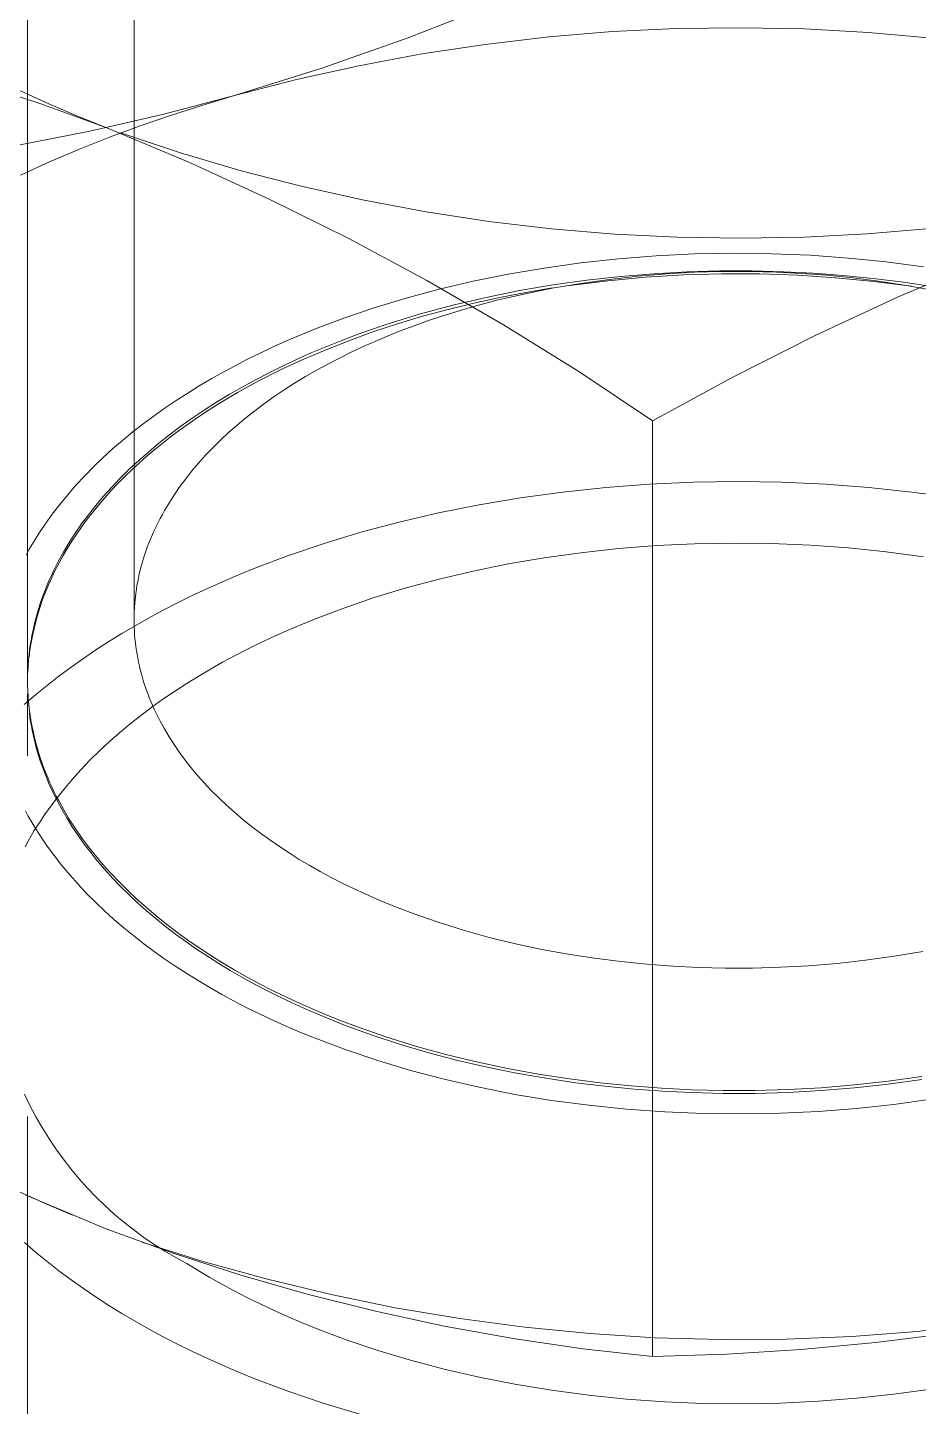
# Model space of a CAD drawing. Header units: inches. Extents: x -13 to 609, y -6 to 131.
# Drawn here: x 150.6671 to 150.9142, y 60.0784 to 60.4607 of the extents above; entities that cross this region are included whole.
import ezdxf

# ---------------------------------------------------------------- set-up
doc = ezdxf.new("R2010")
doc.units = ezdxf.units.IN
doc.linetypes.add('HIDDEN', pattern=[1.905, 1.27, -0.635])
doc.layers.add('ZANO_R', color=7, linetype='Continuous', lineweight=0)
doc.layers.add('ZANO_R_przerywana', color=250, linetype='HIDDEN', lineweight=0)

msp = doc.modelspace()

# ---------------------------------------------------------------- linework, layer by layer
at = {"layer": 'ZANO_R'}
for p, q in [((150.66713, 60.27934), (150.66713, 60.58132)), ((150.69665, 60.29649), (150.69665, 60.56486)), ((150.79627, 60.4671), (150.77262, 60.45791)), ((150.81165, 60.45813), (150.82934, 60.45959)), ((150.82934, 60.45959), (150.84707, 60.46044)), ((150.84707, 60.46044), (150.86482, 60.46068)), ((150.86482, 60.46068), (150.88257, 60.46032)), ((150.88257, 60.46032), (150.90029, 60.45935)), ((150.77262, 60.45791), (150.74869, 60.44948)), ((150.77646, 60.4534), (150.79401, 60.45606)), ((150.79401, 60.45606), (150.81165, 60.45813)), ((150.90029, 60.45935), (150.91797, 60.45778)), ((150.75902, 60.45014), (150.77646, 60.4534)), ((150.74869, 60.44948), (150.7245, 60.44183)), ((150.74169, 60.44628), (150.75902, 60.45014)), ((150.67084, 60.43956), (150.65232, 60.44558)), ((150.7245, 60.44183), (150.74169, 60.44628)), ((150.673, 60.43957), (150.66512, 60.44316)), ((150.7245, 60.44183), (150.70453, 60.43658)), ((150.7245, 60.44183), (150.71571, 60.43922)), ((150.68915, 60.43292), (150.67084, 60.43956)), ((150.68101, 60.43616), (150.673, 60.43957)), ((150.70453, 60.43658), (150.6844, 60.43198)), ((150.71571, 60.43922), (150.707, 60.43644)), ((150.68915, 60.43292), (150.68101, 60.43616)), ((150.71181, 60.4234), (150.68915, 60.43292)), ((150.69838, 60.43347), (150.68987, 60.43032)), ((150.707, 60.43644), (150.69838, 60.43347)), ((150.6844, 60.43198), (150.66413, 60.42804)), ((150.68987, 60.43032), (150.68149, 60.427)), ((150.70955, 60.42598), (150.69291, 60.43149)), ((150.68149, 60.427), (150.67324, 60.4235)), ((150.72637, 60.42103), (150.70955, 60.42598)), ((150.67324, 60.4235), (150.66516, 60.41982)), ((150.73416, 60.41316), (150.71181, 60.4234)), ((150.74334, 60.41665), (150.72637, 60.42103)), ((150.76045, 60.41285), (150.74334, 60.41665)), ((150.75617, 60.40223), (150.73416, 60.41316)), ((150.77768, 60.40963), (150.76045, 60.41285)), ((150.79501, 60.40698), (150.77768, 60.40963)), ((150.81242, 60.40493), (150.79501, 60.40698)), ((150.77782, 60.3906), (150.75617, 60.40223)), ((150.82988, 60.40346), (150.81242, 60.40493)), ((150.84739, 60.40258), (150.82988, 60.40346)), ((150.86492, 60.40229), (150.84739, 60.40258)), ((150.88244, 60.40259), (150.86492, 60.40229)), ((150.89995, 60.40348), (150.88244, 60.40259)), ((150.91741, 60.40496), (150.89995, 60.40348)), ((150.81038, 60.39404), (150.82057, 60.39546)), ((150.82057, 60.39546), (150.83095, 60.39659)), ((150.83095, 60.39659), (150.84147, 60.39741)), ((150.84147, 60.39741), (150.85208, 60.39793)), ((150.85208, 60.39793), (150.86276, 60.39812)), ((150.86276, 60.39812), (150.87346, 60.398)), ((150.87346, 60.398), (150.88413, 60.39756)), ((150.88413, 60.39756), (150.89473, 60.3968)), ((150.89473, 60.3968), (150.90522, 60.39572)), ((150.90522, 60.39572), (150.91557, 60.39435)), ((150.93169, 60.39586), (150.90835, 60.38592)), ((150.79067, 60.39037), (150.8004, 60.39234)), ((150.8004, 60.39234), (150.81038, 60.39404)), ((150.82219, 60.39067), (150.81285, 60.38936)), ((150.82846, 60.39089), (150.82052, 60.38978)), ((150.83151, 60.3917), (150.82219, 60.39067)), ((150.83852, 60.39148), (150.828, 60.39052)), ((150.83638, 60.39177), (150.82846, 60.39089)), ((150.84078, 60.39247), (150.83151, 60.3917)), ((150.84426, 60.39242), (150.83638, 60.39177)), ((150.84906, 60.39212), (150.83852, 60.39148)), ((150.84996, 60.39297), (150.84078, 60.39247)), ((150.85206, 60.39285), (150.84426, 60.39242)), ((150.85962, 60.39242), (150.84906, 60.39212)), ((150.85903, 60.39322), (150.84996, 60.39297)), ((150.85977, 60.39306), (150.85206, 60.39285)), ((150.86796, 60.39324), (150.85903, 60.39322)), ((150.87018, 60.39239), (150.85962, 60.39242)), ((150.86737, 60.39307), (150.85977, 60.39306)), ((150.87482, 60.39289), (150.86737, 60.39307)), ((150.87673, 60.39302), (150.86796, 60.39324)), ((150.88074, 60.39203), (150.87018, 60.39239)), ((150.88179, 60.39254), (150.87482, 60.39289)), ((150.88493, 60.39261), (150.87673, 60.39302)), ((150.89128, 60.39134), (150.88074, 60.39203)), ((150.88883, 60.39202), (150.88179, 60.39254)), ((150.89322, 60.392), (150.88493, 60.39261)), ((150.89595, 60.39131), (150.88883, 60.39202)), ((150.90179, 60.39032), (150.89128, 60.39134)), ((150.90159, 60.39116), (150.89322, 60.392)), ((150.90311, 60.39041), (150.89595, 60.39131)), ((150.91001, 60.39011), (150.90159, 60.39116)), ((150.77208, 60.38568), (150.78122, 60.38814)), ((150.79909, 60.37829), (150.77782, 60.3906)), ((150.78122, 60.38814), (150.79067, 60.39037)), ((150.80353, 60.38777), (150.79426, 60.38589)), ((150.80472, 60.38683), (150.79692, 60.38499)), ((150.80531, 60.38728), (150.79806, 60.38588)), ((150.81285, 60.38936), (150.80353, 60.38777)), ((150.8126, 60.38842), (150.80472, 60.38683)), ((150.81259, 60.3885), (150.80531, 60.38728)), ((150.82052, 60.38978), (150.8126, 60.38842)), ((150.828, 60.39052), (150.81752, 60.38923)), ((150.91226, 60.38897), (150.90179, 60.39032)), ((150.91029, 60.38932), (150.90311, 60.39041)), ((150.91846, 60.38882), (150.91001, 60.39011)), ((150.91748, 60.38802), (150.91029, 60.38932)), ((150.75479, 60.38012), (150.76326, 60.383)), ((150.76326, 60.383), (150.77208, 60.38568)), ((150.78509, 60.38373), (150.77604, 60.38129)), ((150.79086, 60.38431), (150.78372, 60.38257)), ((150.79426, 60.38589), (150.78509, 60.38373)), ((150.79692, 60.38499), (150.78923, 60.38292)), ((150.79806, 60.38588), (150.79086, 60.38431)), ((150.90835, 60.38592), (150.88534, 60.37523)), ((150.74669, 60.37705), (150.75479, 60.38012)), ((150.77604, 60.38129), (150.76716, 60.37856)), ((150.77667, 60.38065), (150.76971, 60.37856)), ((150.77798, 60.37935), (150.77431, 60.37805)), ((150.78372, 60.38257), (150.77667, 60.38065)), ((150.78168, 60.3806), (150.77798, 60.37935)), ((150.78923, 60.38292), (150.78168, 60.3806)), ((150.73897, 60.37382), (150.74669, 60.37705)), ((150.75849, 60.37556), (150.75425, 60.37396)), ((150.76288, 60.37631), (150.75618, 60.37389)), ((150.7628, 60.3771), (150.75849, 60.37556)), ((150.76716, 60.37856), (150.7628, 60.3771)), ((150.76971, 60.37856), (150.76288, 60.37631)), ((150.77071, 60.37669), (150.76715, 60.37527)), ((150.77431, 60.37805), (150.77071, 60.37669)), ((150.81996, 60.36531), (150.79909, 60.37829)), ((150.73163, 60.37045), (150.73525, 60.37215)), ((150.73525, 60.37215), (150.73897, 60.37382)), ((150.75007, 60.3723), (150.74596, 60.37057)), ((150.75618, 60.37389), (150.74964, 60.3713)), ((150.75425, 60.37396), (150.75007, 60.3723)), ((150.76023, 60.37228), (150.75687, 60.37071)), ((150.76366, 60.3738), (150.76023, 60.37228)), ((150.76715, 60.37527), (150.76366, 60.3738)), ((150.88534, 60.37523), (150.86269, 60.36381)), ((150.72468, 60.36695), (150.72811, 60.36872)), ((150.72811, 60.36872), (150.73163, 60.37045)), ((150.74327, 60.36857), (150.73709, 60.36568)), ((150.74192, 60.36877), (150.73797, 60.36692)), ((150.74596, 60.37057), (150.74192, 60.36877)), ((150.74964, 60.3713), (150.74327, 60.36857)), ((150.75358, 60.36908), (150.75036, 60.36741)), ((150.75687, 60.37071), (150.75358, 60.36908)), ((150.71801, 60.36328), (150.72133, 60.36515)), ((150.72133, 60.36515), (150.72468, 60.36695)), ((150.7341, 60.36501), (150.73031, 60.36304)), ((150.73709, 60.36568), (150.73111, 60.36265)), ((150.73797, 60.36692), (150.7341, 60.36501)), ((150.74416, 60.36392), (150.74118, 60.36211)), ((150.74722, 60.36569), (150.74416, 60.36392)), ((150.75036, 60.36741), (150.74722, 60.36569)), ((150.84041, 60.35167), (150.81996, 60.36531)), ((150.71152, 60.35937), (150.71474, 60.36136)), ((150.71474, 60.36136), (150.71801, 60.36328)), ((150.72662, 60.36101), (150.72302, 60.35894)), ((150.73111, 60.36265), (150.72536, 60.35948)), ((150.73031, 60.36304), (150.72662, 60.36101)), ((150.73829, 60.36026), (150.73549, 60.35837)), ((150.74118, 60.36211), (150.73829, 60.36026)), ((150.86269, 60.36381), (150.84041, 60.35167)), ((150.70525, 60.35523), (150.70836, 60.35733)), ((150.70836, 60.35733), (150.71152, 60.35937)), ((150.71951, 60.35681), (150.71611, 60.35463)), ((150.72302, 60.35894), (150.71951, 60.35681)), ((150.72257, 60.35785), (150.71983, 60.35619)), ((150.72536, 60.35948), (150.72257, 60.35785)), ((150.73278, 60.35644), (150.73016, 60.35448)), ((150.73549, 60.35837), (150.73278, 60.35644)), ((150.69922, 60.35085), (150.7022, 60.35307)), ((150.7022, 60.35307), (150.70525, 60.35523)), ((150.71281, 60.35241), (150.70962, 60.35014)), ((150.71456, 60.35278), (150.71201, 60.35103)), ((150.71611, 60.35463), (150.71281, 60.35241)), ((150.71716, 60.3545), (150.71456, 60.35278)), ((150.71983, 60.35619), (150.71716, 60.3545)), ((150.72763, 60.35248), (150.7252, 60.35046)), ((150.73016, 60.35448), (150.72763, 60.35248)), ((150.69631, 60.34857), (150.69922, 60.35085)), ((150.70962, 60.35014), (150.70654, 60.34783)), ((150.70953, 60.34926), (150.70712, 60.34746)), ((150.71201, 60.35103), (150.70953, 60.34926)), ((150.7252, 60.35046), (150.72287, 60.3484)), ((150.84041, 60.35167), (150.84041, 60.09223)), ((150.69072, 60.34386), (150.69347, 60.34624)), ((150.69347, 60.34624), (150.69631, 60.34857)), ((150.70357, 60.34548), (150.70071, 60.3431)), ((150.70478, 60.34564), (150.7025, 60.34379)), ((150.70654, 60.34783), (150.70357, 60.34548)), ((150.70712, 60.34746), (150.70478, 60.34564)), ((150.72064, 60.34633), (150.71851, 60.34422)), ((150.72287, 60.3484), (150.72064, 60.34633)), ((150.68545, 60.33893), (150.68804, 60.34142)), ((150.68804, 60.34142), (150.69072, 60.34386)), ((150.70071, 60.3431), (150.69797, 60.34069)), ((150.70029, 60.34192), (150.69816, 60.34004)), ((150.7025, 60.34379), (150.70029, 60.34192)), ((150.71648, 60.3421), (150.71455, 60.33995)), ((150.71851, 60.34422), (150.71648, 60.3421)), ((150.68296, 60.33639), (150.68545, 60.33893)), ((150.69534, 60.33824), (150.69284, 60.33576)), ((150.69609, 60.33813), (150.6941, 60.33621)), ((150.69797, 60.34069), (150.69534, 60.33824)), ((150.69816, 60.34004), (150.69609, 60.33813)), ((150.71272, 60.33779), (150.711, 60.33562)), ((150.71455, 60.33995), (150.71272, 60.33779)), ((150.67825, 60.33116), (150.68055, 60.3338)), ((150.68055, 60.3338), (150.68296, 60.33639)), ((150.69218, 60.33427), (150.69033, 60.33232)), ((150.69284, 60.33576), (150.69045, 60.33326)), ((150.6941, 60.33621), (150.69218, 60.33427)), ((150.70937, 60.33343), (150.70785, 60.33124)), ((150.711, 60.33562), (150.70937, 60.33343)), ((150.82749, 60.33317), (150.83957, 60.33408)), ((150.83957, 60.33408), (150.85174, 60.33463)), ((150.85174, 60.33463), (150.86396, 60.33481)), ((150.86396, 60.33481), (150.87619, 60.33463)), ((150.87619, 60.33463), (150.88836, 60.33408)), ((150.88836, 60.33408), (150.90044, 60.33317)), ((150.67605, 60.32848), (150.67825, 60.33116)), ((150.68818, 60.33074), (150.68603, 60.3282)), ((150.68855, 60.33035), (150.68685, 60.32837)), ((150.69045, 60.33326), (150.68818, 60.33074)), ((150.69033, 60.33232), (150.68855, 60.33035)), ((150.70785, 60.33124), (150.70644, 60.32903)), ((150.79231, 60.32838), (150.80382, 60.33031)), ((150.80382, 60.33031), (150.81556, 60.33191)), ((150.81556, 60.33191), (150.82749, 60.33317)), ((150.90044, 60.33317), (150.91237, 60.33192)), ((150.91237, 60.33192), (150.92411, 60.33032)), ((150.67198, 60.32298), (150.67396, 60.32575)), ((150.67396, 60.32575), (150.67605, 60.32848)), ((150.684, 60.32564), (150.68209, 60.32307)), ((150.68522, 60.32638), (150.68366, 60.32438)), ((150.68603, 60.3282), (150.684, 60.32564)), ((150.68685, 60.32837), (150.68522, 60.32638)), ((150.7045, 60.32572), (150.7039, 60.32461)), ((150.70512, 60.32682), (150.7045, 60.32572)), ((150.70644, 60.32903), (150.70512, 60.32682)), ((150.77014, 60.32359), (150.78107, 60.32613)), ((150.78107, 60.32613), (150.79231, 60.32838)), ((150.67011, 60.32017), (150.67198, 60.32298)), ((150.68209, 60.32307), (150.6803, 60.32049)), ((150.68218, 60.32237), (150.68077, 60.32036)), ((150.68366, 60.32438), (150.68218, 60.32237)), ((150.70278, 60.3224), (150.70226, 60.32129)), ((150.70333, 60.3235), (150.70278, 60.3224)), ((150.7039, 60.32461), (150.70333, 60.3235)), ((150.75956, 60.32076), (150.77014, 60.32359)), ((150.66835, 60.31732), (150.66922, 60.31875)), ((150.66922, 60.31875), (150.67011, 60.32017)), ((150.67943, 60.31834), (150.67816, 60.31631)), ((150.6803, 60.32049), (150.67863, 60.31789)), ((150.68077, 60.32036), (150.67943, 60.31834)), ((150.70129, 60.31908), (150.70085, 60.31798)), ((150.70177, 60.32018), (150.70129, 60.31908)), ((150.70226, 60.32129), (150.70177, 60.32018)), ((150.74934, 60.31767), (150.75956, 60.32076)), ((150.66672, 60.31444), (150.66752, 60.31588)), ((150.66752, 60.31588), (150.66835, 60.31732)), ((150.67697, 60.31428), (150.67585, 60.31225)), ((150.67708, 60.31529), (150.67635, 60.31399)), ((150.67816, 60.31631), (150.67697, 60.31428)), ((150.67863, 60.31789), (150.67708, 60.31529)), ((150.69965, 60.31467), (150.69929, 60.31357)), ((150.70002, 60.31577), (150.69965, 60.31467)), ((150.70042, 60.31687), (150.70002, 60.31577)), ((150.70085, 60.31798), (150.70042, 60.31687)), ((150.73012, 60.3108), (150.73952, 60.31434)), ((150.73952, 60.31434), (150.74934, 60.31767)), ((150.82057, 60.3151), (150.81038, 60.31368)), ((150.83095, 60.31623), (150.82057, 60.3151)), ((150.84147, 60.31705), (150.83095, 60.31623)), ((150.85208, 60.31756), (150.84147, 60.31705)), ((150.86276, 60.31776), (150.85208, 60.31756)), ((150.87346, 60.31764), (150.86276, 60.31776)), ((150.88413, 60.31719), (150.87346, 60.31764)), ((150.89473, 60.31643), (150.88413, 60.31719)), ((150.90522, 60.31536), (150.89473, 60.31643)), ((150.91557, 60.31398), (150.90522, 60.31536)), ((150.67498, 60.31139), (150.67434, 60.31009)), ((150.67585, 60.31225), (150.6748, 60.31022)), ((150.67565, 60.31269), (150.67498, 60.31139)), ((150.67635, 60.31399), (150.67565, 60.31269)), ((150.69866, 60.31138), (150.69837, 60.31029)), ((150.69896, 60.31248), (150.69866, 60.31138)), ((150.69929, 60.31357), (150.69896, 60.31248)), ((150.72558, 60.30895), (150.73012, 60.3108)), ((150.8004, 60.31198), (150.79067, 60.31)), ((150.81038, 60.31368), (150.8004, 60.31198)), ((150.67314, 60.30749), (150.67259, 60.30619)), ((150.67383, 60.30819), (150.67292, 60.30616)), ((150.67373, 60.30879), (150.67314, 60.30749)), ((150.67434, 60.31009), (150.67373, 60.30879)), ((150.6748, 60.31022), (150.67383, 60.30819)), ((150.69766, 60.30704), (150.69746, 60.30596)), ((150.69787, 60.30812), (150.69766, 60.30704)), ((150.69811, 60.30921), (150.69787, 60.30812)), ((150.69837, 60.31029), (150.69811, 60.30921)), ((150.71683, 60.30511), (150.72114, 60.30705)), ((150.72114, 60.30705), (150.72558, 60.30895)), ((150.78122, 60.30778), (150.77208, 60.30532)), ((150.79067, 60.31), (150.78122, 60.30778)), ((150.67156, 60.30359), (150.67109, 60.30229)), ((150.67208, 60.30413), (150.67131, 60.30211)), ((150.67206, 60.30489), (150.67156, 60.30359)), ((150.67259, 60.30619), (150.67206, 60.30489)), ((150.67292, 60.30616), (150.67208, 60.30413)), ((150.69686, 60.30132), (150.69701, 60.30275)), ((150.69714, 60.30382), (150.69701, 60.30275)), ((150.69729, 60.30489), (150.69714, 60.30382)), ((150.69746, 60.30596), (150.69729, 60.30489)), ((150.70853, 60.30112), (150.71262, 60.30313)), ((150.71262, 60.30313), (150.71683, 60.30511)), ((150.77208, 60.30532), (150.76326, 60.30263)), ((150.67023, 60.29971), (150.66984, 60.29842)), ((150.67061, 60.30009), (150.66998, 60.29807)), ((150.67065, 60.301), (150.67023, 60.29971)), ((150.67131, 60.30211), (150.67061, 60.30009)), ((150.67109, 60.30229), (150.67065, 60.301)), ((150.69669, 60.29844), (150.69676, 60.29988)), ((150.69676, 60.29988), (150.69686, 60.30132)), ((150.70068, 60.29697), (150.70455, 60.29906)), ((150.70455, 60.29906), (150.70853, 60.30112)), ((150.75479, 60.29975), (150.74669, 60.29669)), ((150.76326, 60.30263), (150.75479, 60.29975)), ((150.66915, 60.29585), (150.66884, 60.29457)), ((150.66941, 60.29606), (150.66891, 60.29406)), ((150.66948, 60.29713), (150.66915, 60.29585)), ((150.66998, 60.29807), (150.66941, 60.29606)), ((150.66984, 60.29842), (150.66948, 60.29713)), ((150.69666, 60.29544), (150.69665, 60.29649)), ((150.69669, 60.29439), (150.69666, 60.29544)), ((150.69694, 60.29486), (150.70068, 60.29697)), ((150.74669, 60.29669), (150.73897, 60.29346)), ((150.6683, 60.29202), (150.66808, 60.29075)), ((150.66848, 60.29207), (150.6681, 60.29009)), ((150.66856, 60.29329), (150.6683, 60.29202)), ((150.66891, 60.29406), (150.66848, 60.29207)), ((150.66884, 60.29457), (150.66856, 60.29329)), ((150.68966, 60.29046), (150.69327, 60.29269)), ((150.69327, 60.29269), (150.69694, 60.29486)), ((150.69674, 60.29333), (150.69669, 60.29439)), ((150.69681, 60.29227), (150.69674, 60.29333)), ((150.6969, 60.29121), (150.69681, 60.29227)), ((150.73525, 60.29179), (150.73163, 60.29009)), ((150.73897, 60.29346), (150.73525, 60.29179)), ((150.66769, 60.28823), (150.66754, 60.28697)), ((150.66779, 60.28812), (150.66754, 60.28615)), ((150.66787, 60.28949), (150.66769, 60.28823)), ((150.6681, 60.29009), (150.66779, 60.28812)), ((150.66808, 60.29075), (150.66787, 60.28949)), ((150.6826, 60.2858), (150.6861, 60.28817)), ((150.6861, 60.28817), (150.68966, 60.29046)), ((150.69702, 60.29014), (150.6969, 60.29121)), ((150.69715, 60.28907), (150.69702, 60.29014)), ((150.6973, 60.288), (150.69715, 60.28907)), ((150.69748, 60.28693), (150.6973, 60.288)), ((150.72811, 60.28835), (150.72468, 60.28659)), ((150.73163, 60.29009), (150.72811, 60.28835)), ((150.66717, 60.28191), (150.66725, 60.2836)), ((150.66725, 60.2836), (150.66737, 60.28529)), ((150.66737, 60.28529), (150.66754, 60.28697)), ((150.67917, 60.28337), (150.6826, 60.2858)), ((150.69767, 60.28585), (150.69748, 60.28693)), ((150.69789, 60.28477), (150.69767, 60.28585)), ((150.69813, 60.28368), (150.69789, 60.28477)), ((150.69839, 60.2826), (150.69813, 60.28368)), ((150.72122, 60.28473), (150.71781, 60.2828)), ((150.72468, 60.28659), (150.72122, 60.28473)), ((150.67253, 60.27832), (150.67582, 60.28088)), ((150.67582, 60.28088), (150.67917, 60.28337)), ((150.69868, 60.28151), (150.69839, 60.2826)), ((150.69898, 60.28042), (150.69868, 60.28151)), ((150.69931, 60.27933), (150.69898, 60.28042)), ((150.71444, 60.28081), (150.71113, 60.27876)), ((150.71781, 60.2828), (150.71444, 60.28081)), ((150.66714, 60.27811), (150.66713, 60.27934)), ((150.66718, 60.27687), (150.66714, 60.27811)), ((150.66725, 60.27563), (150.66718, 60.27687)), ((150.66933, 60.2757), (150.67253, 60.27832)), ((150.69967, 60.27824), (150.69931, 60.27933)), ((150.70004, 60.27715), (150.69967, 60.27824)), ((150.70044, 60.27606), (150.70004, 60.27715)), ((150.70086, 60.27496), (150.70044, 60.27606)), ((150.70787, 60.27664), (150.70467, 60.27446)), ((150.71113, 60.27876), (150.70787, 60.27664)), ((150.66622, 60.27301), (150.66933, 60.2757)), ((150.66733, 60.27439), (150.66725, 60.27563)), ((150.66745, 60.27314), (150.66733, 60.27439)), ((150.66758, 60.27188), (150.66745, 60.27314)), ((150.70154, 60.27222), (150.69849, 60.26992)), ((150.70131, 60.27387), (150.70086, 60.27496)), ((150.70177, 60.27278), (150.70131, 60.27387)), ((150.70467, 60.27446), (150.70154, 60.27222)), ((150.70227, 60.27168), (150.70177, 60.27278)), ((150.66774, 60.27063), (150.66758, 60.27188)), ((150.66763, 60.2707), (150.66779, 60.2695)), ((150.66793, 60.26937), (150.66774, 60.27063)), ((150.66779, 60.2695), (150.66797, 60.2683)), ((150.66814, 60.2681), (150.66793, 60.26937)), ((150.66797, 60.2683), (150.66817, 60.2671)), ((150.69849, 60.26992), (150.6955, 60.26756)), ((150.70278, 60.27059), (150.70227, 60.27168)), ((150.70332, 60.2695), (150.70278, 60.27059)), ((150.70388, 60.2684), (150.70332, 60.2695)), ((150.70508, 60.26622), (150.70388, 60.2684)), ((150.66837, 60.26684), (150.66814, 60.2681)), ((150.66817, 60.2671), (150.6684, 60.26589)), ((150.66864, 60.26557), (150.66837, 60.26684)), ((150.6684, 60.26589), (150.66865, 60.26469)), ((150.66892, 60.26429), (150.66864, 60.26557)), ((150.66865, 60.26469), (150.66892, 60.26348)), ((150.6926, 60.26514), (150.68979, 60.26266)), ((150.6955, 60.26756), (150.6926, 60.26514)), ((150.70637, 60.26405), (150.70508, 60.26622)), ((150.66924, 60.26302), (150.66892, 60.26429)), ((150.66892, 60.26348), (150.66922, 60.26226)), ((150.66922, 60.26226), (150.66954, 60.26105)), ((150.66957, 60.26174), (150.66924, 60.26302)), ((150.66954, 60.26105), (150.66988, 60.25983)), ((150.66994, 60.26046), (150.66957, 60.26174)), ((150.68979, 60.26266), (150.68706, 60.26013)), ((150.70776, 60.26189), (150.70637, 60.26405)), ((150.70924, 60.25973), (150.70776, 60.26189)), ((150.66988, 60.25983), (150.67025, 60.25862)), ((150.67033, 60.25918), (150.66994, 60.26046)), ((150.67025, 60.25862), (150.67065, 60.2574)), ((150.67075, 60.2579), (150.67033, 60.25918)), ((150.67065, 60.2574), (150.67106, 60.25618)), ((150.6712, 60.25662), (150.67075, 60.2579)), ((150.68443, 60.25754), (150.68189, 60.2549)), ((150.68706, 60.26013), (150.68443, 60.25754)), ((150.71082, 60.25759), (150.70924, 60.25973)), ((150.71249, 60.25546), (150.71082, 60.25759)), ((150.67106, 60.25618), (150.6715, 60.25496)), ((150.67167, 60.25533), (150.6712, 60.25662)), ((150.6715, 60.25496), (150.67197, 60.25374)), ((150.67217, 60.25405), (150.67167, 60.25533)), ((150.67197, 60.25374), (150.67297, 60.25129)), ((150.6727, 60.25276), (150.67217, 60.25405)), ((150.68189, 60.2549), (150.67946, 60.2522)), ((150.71426, 60.25335), (150.71249, 60.25546)), ((150.71613, 60.25126), (150.71426, 60.25335)), ((150.67325, 60.25148), (150.6727, 60.25276)), ((150.67297, 60.25129), (150.67408, 60.24885)), ((150.67383, 60.25019), (150.67325, 60.25148)), ((150.67444, 60.24891), (150.67383, 60.25019)), ((150.67714, 60.24946), (150.67493, 60.24667)), ((150.67946, 60.2522), (150.67714, 60.24946)), ((150.71808, 60.24919), (150.71613, 60.25126)), ((150.72013, 60.24714), (150.71808, 60.24919)), ((150.67493, 60.24667), (150.67283, 60.24383)), ((150.67408, 60.24885), (150.67529, 60.24641)), ((150.67508, 60.24763), (150.67444, 60.24891)), ((150.67575, 60.24635), (150.67508, 60.24763)), ((150.67529, 60.24641), (150.67659, 60.24398)), ((150.67716, 60.24379), (150.67575, 60.24635)), ((150.72227, 60.24512), (150.72013, 60.24714)), ((150.66731, 60.24208), (150.66652, 60.24351)), ((150.66812, 60.24067), (150.66731, 60.24208)), ((150.67183, 60.2424), (150.67085, 60.24095)), ((150.67283, 60.24383), (150.67183, 60.2424)), ((150.67659, 60.24398), (150.678, 60.24155)), ((150.67869, 60.24123), (150.67716, 60.24379)), ((150.678, 60.24155), (150.67951, 60.23912)), ((150.7245, 60.24312), (150.72227, 60.24512)), ((150.72682, 60.24116), (150.7245, 60.24312)), ((150.66896, 60.23926), (150.66812, 60.24067)), ((150.669, 60.23803), (150.66812, 60.23655)), ((150.67072, 60.23647), (150.66896, 60.23926)), ((150.66991, 60.23949), (150.669, 60.23803)), ((150.67085, 60.24095), (150.66991, 60.23949)), ((150.68033, 60.23869), (150.67869, 60.24123)), ((150.67951, 60.23912), (150.68112, 60.23671)), ((150.68208, 60.23616), (150.68033, 60.23869)), ((150.72922, 60.23922), (150.72682, 60.24116)), ((150.73171, 60.23732), (150.72922, 60.23922)), ((150.66727, 60.23507), (150.66645, 60.23357)), ((150.66812, 60.23655), (150.66727, 60.23507)), ((150.67259, 60.23372), (150.67072, 60.23647)), ((150.68112, 60.23671), (150.68283, 60.23431)), ((150.68394, 60.23365), (150.68208, 60.23616)), ((150.68283, 60.23431), (150.68464, 60.23193)), ((150.73428, 60.23545), (150.73171, 60.23732)), ((150.73694, 60.23362), (150.73428, 60.23545)), ((150.67457, 60.23101), (150.67259, 60.23372)), ((150.67666, 60.22835), (150.67457, 60.23101)), ((150.68592, 60.23115), (150.68394, 60.23365)), ((150.68464, 60.23193), (150.68655, 60.22956)), ((150.688, 60.22867), (150.68592, 60.23115)), ((150.73967, 60.23183), (150.73694, 60.23362)), ((150.74247, 60.23007), (150.73967, 60.23183)), ((150.74535, 60.22836), (150.74247, 60.23007)), ((150.67884, 60.22573), (150.67666, 60.22835)), ((150.68655, 60.22956), (150.68857, 60.22721)), ((150.6902, 60.22622), (150.688, 60.22867)), ((150.68857, 60.22721), (150.69068, 60.22488)), ((150.7483, 60.22669), (150.74535, 60.22836)), ((150.75131, 60.22507), (150.7483, 60.22669)), ((150.68112, 60.22316), (150.67884, 60.22573)), ((150.68348, 60.22064), (150.68112, 60.22316)), ((150.6925, 60.22379), (150.6902, 60.22622)), ((150.69068, 60.22488), (150.69289, 60.22258)), ((150.69492, 60.22139), (150.6925, 60.22379)), ((150.69289, 60.22258), (150.6952, 60.2203)), ((150.75439, 60.22349), (150.75131, 60.22507)), ((150.75753, 60.22195), (150.75439, 60.22349)), ((150.68594, 60.21817), (150.68348, 60.22064)), ((150.69744, 60.21901), (150.69492, 60.22139)), ((150.6952, 60.2203), (150.69761, 60.21804)), ((150.70006, 60.21667), (150.69744, 60.21901)), ((150.76073, 60.22047), (150.75753, 60.22195)), ((150.76399, 60.21903), (150.76073, 60.22047)), ((150.76729, 60.21765), (150.76399, 60.21903)), ((150.68848, 60.21575), (150.68594, 60.21817)), ((150.69109, 60.21339), (150.68848, 60.21575)), ((150.69761, 60.21804), (150.70011, 60.21582)), ((150.70279, 60.21436), (150.70006, 60.21667)), ((150.70011, 60.21582), (150.7027, 60.21362)), ((150.77064, 60.21631), (150.76729, 60.21765)), ((150.77404, 60.21503), (150.77064, 60.21631)), ((150.78095, 60.21262), (150.77404, 60.21503)), ((150.69378, 60.21108), (150.69109, 60.21339)), ((150.69655, 60.20882), (150.69378, 60.21108)), ((150.7027, 60.21362), (150.70539, 60.21146)), ((150.70562, 60.21209), (150.70279, 60.21436)), ((150.70539, 60.21146), (150.70816, 60.20934)), ((150.70855, 60.20986), (150.70562, 60.21209)), ((150.788, 60.21042), (150.78095, 60.21262)), ((150.69937, 60.20662), (150.69655, 60.20882)), ((150.70816, 60.20934), (150.71103, 60.20725)), ((150.71158, 60.20767), (150.70855, 60.20986)), ((150.71103, 60.20725), (150.71397, 60.20519)), ((150.7147, 60.20552), (150.71158, 60.20767)), ((150.79516, 60.20843), (150.788, 60.21042)), ((150.8024, 60.20666), (150.79516, 60.20843)), ((150.70227, 60.20447), (150.69937, 60.20662)), ((150.70522, 60.20238), (150.70227, 60.20447)), ((150.71397, 60.20519), (150.71701, 60.20318)), ((150.71791, 60.20342), (150.7147, 60.20552)), ((150.72121, 60.20136), (150.71791, 60.20342)), ((150.80969, 60.20511), (150.8024, 60.20666)), ((150.817, 60.20377), (150.80969, 60.20511)), ((150.82432, 60.20264), (150.817, 60.20377)), ((150.91536, 60.20455), (150.90743, 60.2032)), ((150.70822, 60.20034), (150.70522, 60.20238)), ((150.71127, 60.19837), (150.70822, 60.20034)), ((150.71701, 60.20318), (150.72012, 60.20121)), ((150.72012, 60.20121), (150.72331, 60.19929)), ((150.72459, 60.19935), (150.72121, 60.20136)), ((150.83161, 60.20171), (150.82432, 60.20264)), ((150.83886, 60.20098), (150.83161, 60.20171)), ((150.84604, 60.20044), (150.83886, 60.20098)), ((150.85314, 60.20009), (150.84604, 60.20044)), ((150.86059, 60.1999), (150.85314, 60.20009)), ((150.86818, 60.19991), (150.86059, 60.1999)), ((150.87589, 60.20013), (150.86818, 60.19991)), ((150.8837, 60.20056), (150.87589, 60.20013)), ((150.89158, 60.20121), (150.8837, 60.20056)), ((150.8995, 60.20209), (150.89158, 60.20121)), ((150.90743, 60.2032), (150.8995, 60.20209)), ((150.7144, 60.19643), (150.71127, 60.19837)), ((150.71763, 60.19452), (150.7144, 60.19643)), ((150.72331, 60.19929), (150.72657, 60.19741)), ((150.72806, 60.19739), (150.72459, 60.19935)), ((150.72657, 60.19741), (150.72991, 60.19557)), ((150.73161, 60.19549), (150.72806, 60.19739)), ((150.72097, 60.19263), (150.71763, 60.19452)), ((150.72441, 60.19077), (150.72097, 60.19263)), ((150.72991, 60.19557), (150.73332, 60.19378)), ((150.73523, 60.19363), (150.73161, 60.19549)), ((150.73332, 60.19378), (150.73679, 60.19205)), ((150.73892, 60.19184), (150.73523, 60.19363)), ((150.73679, 60.19205), (150.74033, 60.19036)), ((150.74268, 60.1901), (150.73892, 60.19184)), ((150.72795, 60.18894), (150.72441, 60.19077)), ((150.73159, 60.18715), (150.72795, 60.18894)), ((150.74033, 60.19036), (150.74393, 60.18872)), ((150.7465, 60.18841), (150.74268, 60.1901)), ((150.74393, 60.18872), (150.74758, 60.18714)), ((150.75039, 60.18679), (150.7465, 60.18841)), ((150.73533, 60.18539), (150.73159, 60.18715)), ((150.73917, 60.18367), (150.73533, 60.18539)), ((150.74758, 60.18714), (150.75504, 60.18413)), ((150.75433, 60.18522), (150.75039, 60.18679)), ((150.75832, 60.18371), (150.75433, 60.18522)), ((150.74311, 60.18199), (150.73917, 60.18367)), ((150.74714, 60.18035), (150.74311, 60.18199)), ((150.7555, 60.17721), (150.74714, 60.18035)), ((150.75504, 60.18413), (150.76269, 60.18134)), ((150.76644, 60.18089), (150.75832, 60.18371)), ((150.76269, 60.18134), (150.7705, 60.17877)), ((150.77472, 60.17831), (150.76644, 60.18089)), ((150.76421, 60.17428), (150.7555, 60.17721)), ((150.7705, 60.17877), (150.77843, 60.17643)), ((150.78313, 60.17598), (150.77472, 60.17831)), ((150.77327, 60.17156), (150.76421, 60.17428)), ((150.77843, 60.17643), (150.78647, 60.17432)), ((150.79163, 60.17391), (150.78313, 60.17598)), ((150.78647, 60.17432), (150.79457, 60.17244)), ((150.80019, 60.17209), (150.79163, 60.17391)), ((150.78264, 60.16908), (150.77327, 60.17156)), ((150.79231, 60.16686), (150.78264, 60.16908)), ((150.79457, 60.17244), (150.80273, 60.17078)), ((150.80879, 60.17051), (150.80019, 60.17209)), ((150.80273, 60.17078), (150.8109, 60.16935)), ((150.81738, 60.16919), (150.80879, 60.17051)), ((150.8109, 60.16935), (150.81907, 60.16814)), ((150.82595, 60.1681), (150.81738, 60.16919)), ((150.9151, 60.16986), (150.90577, 60.16855)), ((150.90577, 60.16773), (150.9151, 60.16904)), ((150.80224, 60.1649), (150.79231, 60.16686)), ((150.81907, 60.16814), (150.82721, 60.16714)), ((150.83446, 60.16724), (150.82595, 60.1681)), ((150.82721, 60.16714), (150.83529, 60.16635)), ((150.84289, 60.16661), (150.83446, 60.16724)), ((150.83529, 60.16635), (150.8433, 60.16577)), ((150.85122, 60.16619), (150.84289, 60.16661)), ((150.8433, 60.16577), (150.85122, 60.16538)), ((150.85999, 60.16598), (150.85122, 60.16619)), ((150.85122, 60.16538), (150.85999, 60.16516)), ((150.86892, 60.16599), (150.85999, 60.16598)), ((150.85999, 60.16516), (150.86892, 60.16517)), ((150.878, 60.16624), (150.86892, 60.16599)), ((150.86892, 60.16517), (150.878, 60.16543)), ((150.88718, 60.16675), (150.878, 60.16624)), ((150.878, 60.16543), (150.88718, 60.16593)), ((150.89645, 60.16751), (150.88718, 60.16675)), ((150.88718, 60.16593), (150.89645, 60.1667)), ((150.90577, 60.16855), (150.89645, 60.16751)), ((150.89645, 60.1667), (150.90577, 60.16773)), ((150.66624, 60.16492), (150.66777, 60.16179)), ((150.66777, 60.16179), (150.6694, 60.15871)), ((150.81239, 60.16323), (150.80224, 60.1649)), ((150.82273, 60.16186), (150.81239, 60.16323)), ((150.83322, 60.16078), (150.82273, 60.16186)), ((150.90738, 60.16212), (150.89701, 60.16099)), ((150.91758, 60.16354), (150.90738, 60.16212)), ((150.6694, 60.15871), (150.67113, 60.15569)), ((150.84383, 60.16002), (150.83322, 60.16078)), ((150.8545, 60.15958), (150.84383, 60.16002)), ((150.86519, 60.15946), (150.8545, 60.15958)), ((150.87587, 60.15965), (150.86519, 60.15946)), ((150.88649, 60.16017), (150.87587, 60.15965)), ((150.89701, 60.16099), (150.88649, 60.16017)), ((150.67113, 60.15569), (150.67298, 60.15273)), ((150.67298, 60.15273), (150.67492, 60.14983)), ((150.67492, 60.14983), (150.67696, 60.14701)), ((150.67696, 60.14701), (150.6791, 60.14426)), ((150.6791, 60.14426), (150.68133, 60.14158)), ((150.68133, 60.14158), (150.68366, 60.13898)), ((150.68366, 60.13898), (150.68607, 60.13647)), ((150.66426, 60.13818), (150.67184, 60.1347)), ((150.66649, 60.13705), (150.68915, 60.12753)), ((150.67184, 60.1347), (150.67954, 60.13139)), ((150.68607, 60.13647), (150.68857, 60.13404)), ((150.68857, 60.13404), (150.69115, 60.1317)), ((150.69115, 60.1317), (150.69381, 60.12945)), ((150.68915, 60.12753), (150.70746, 60.12089)), ((150.69381, 60.12945), (150.69655, 60.12729)), ((150.69655, 60.12729), (150.69936, 60.12523)), ((150.66935, 60.12114), (150.66623, 60.12383)), ((150.71613, 60.11848), (150.69882, 60.12396)), ((150.69936, 60.12523), (150.70225, 60.12327)), ((150.70225, 60.12327), (150.70519, 60.12141)), ((150.67255, 60.11852), (150.66935, 60.12114)), ((150.70519, 60.12141), (150.7082, 60.11965)), ((150.70746, 60.12089), (150.72598, 60.11487)), ((150.7082, 60.11965), (150.71127, 60.118)), ((150.67583, 60.11596), (150.67255, 60.11852)), ((150.67919, 60.11347), (150.67583, 60.11596)), ((150.71127, 60.118), (150.7144, 60.11607)), ((150.7144, 60.11607), (150.71763, 60.11415)), ((150.73363, 60.11362), (150.71613, 60.11848)), ((150.68262, 60.11104), (150.67919, 60.11347)), ((150.71763, 60.11415), (150.72097, 60.11227)), ((150.72097, 60.11227), (150.72441, 60.11041)), ((150.72598, 60.11487), (150.7447, 60.10949)), ((150.75129, 60.10936), (150.73363, 60.11362)), ((150.68612, 60.10868), (150.68262, 60.11104)), ((150.68967, 60.10638), (150.68612, 60.10868)), ((150.72441, 60.11041), (150.72795, 60.10858)), ((150.72795, 60.10858), (150.73159, 60.10678)), ((150.7447, 60.10949), (150.76358, 60.10474)), ((150.76908, 60.10573), (150.75129, 60.10936)), ((150.69329, 60.10415), (150.68967, 60.10638)), ((150.69695, 60.10198), (150.69329, 60.10415)), ((150.73159, 60.10678), (150.73533, 60.10503)), ((150.73533, 60.10503), (150.73917, 60.1033)), ((150.76358, 60.10474), (150.78262, 60.10063)), ((150.78699, 60.10271), (150.76908, 60.10573)), ((150.7007, 60.09987), (150.69695, 60.10198)), ((150.73917, 60.1033), (150.74311, 60.10162)), ((150.74311, 60.10162), (150.74714, 60.09999)), ((150.78262, 60.10063), (150.80178, 60.09718)), ((150.805, 60.10032), (150.78699, 60.10271)), ((150.82307, 60.09855), (150.805, 60.10032)), ((150.93182, 60.1012), (150.91377, 60.09919)), ((150.70457, 60.09778), (150.7007, 60.09987)), ((150.70855, 60.09573), (150.70457, 60.09778)), ((150.74714, 60.09999), (150.7555, 60.09685)), ((150.7555, 60.09685), (150.76421, 60.09391)), ((150.80178, 60.09718), (150.82106, 60.09438)), ((150.8412, 60.09742), (150.82307, 60.09855)), ((150.85935, 60.09691), (150.8412, 60.09742)), ((150.87752, 60.09704), (150.85935, 60.09691)), ((150.89566, 60.0978), (150.87752, 60.09704)), ((150.91377, 60.09919), (150.89566, 60.0978)), ((150.90222, 60.09606), (150.9227, 60.09868)), ((150.71264, 60.09371), (150.70855, 60.09573)), ((150.71685, 60.09173), (150.71264, 60.09371)), ((150.76421, 60.09391), (150.77327, 60.0912)), ((150.82106, 60.09438), (150.84041, 60.09223)), ((150.84041, 60.09223), (150.86105, 60.09284)), ((150.86105, 60.09284), (150.88166, 60.09412)), ((150.88166, 60.09412), (150.90222, 60.09606)), ((150.72117, 60.08979), (150.71685, 60.09173)), ((150.7256, 60.0879), (150.72117, 60.08979)), ((150.77327, 60.0912), (150.78264, 60.08872)), ((150.78264, 60.08872), (150.79231, 60.0865)), ((150.73014, 60.08605), (150.7256, 60.0879)), ((150.73954, 60.0825), (150.73014, 60.08605)), ((150.79231, 60.0865), (150.80224, 60.08454)), ((150.74936, 60.07917), (150.73954, 60.0825)), ((150.80224, 60.08454), (150.81239, 60.08287)), ((150.81239, 60.08287), (150.82273, 60.08149)), ((150.82273, 60.08149), (150.83322, 60.08042)), ((150.89701, 60.08063), (150.90738, 60.08175)), ((150.90738, 60.08175), (150.91758, 60.08317)), ((150.75958, 60.07609), (150.74936, 60.07917)), ((150.83322, 60.08042), (150.84383, 60.07966)), ((150.84383, 60.07966), (150.8545, 60.07922)), ((150.8545, 60.07922), (150.86519, 60.07909)), ((150.86519, 60.07909), (150.87587, 60.07929)), ((150.87587, 60.07929), (150.88649, 60.0798)), ((150.88649, 60.0798), (150.89701, 60.08063))]:
    msp.add_line(p, q, dxfattribs=at)
at = {"layer": 'ZANO_R_przerywana', "ltscale": 0.05}
msp.add_line((150.66713, 55.85877), (150.66713, 60.27593), dxfattribs=at)

doc.saveas('drawing.dxf')
